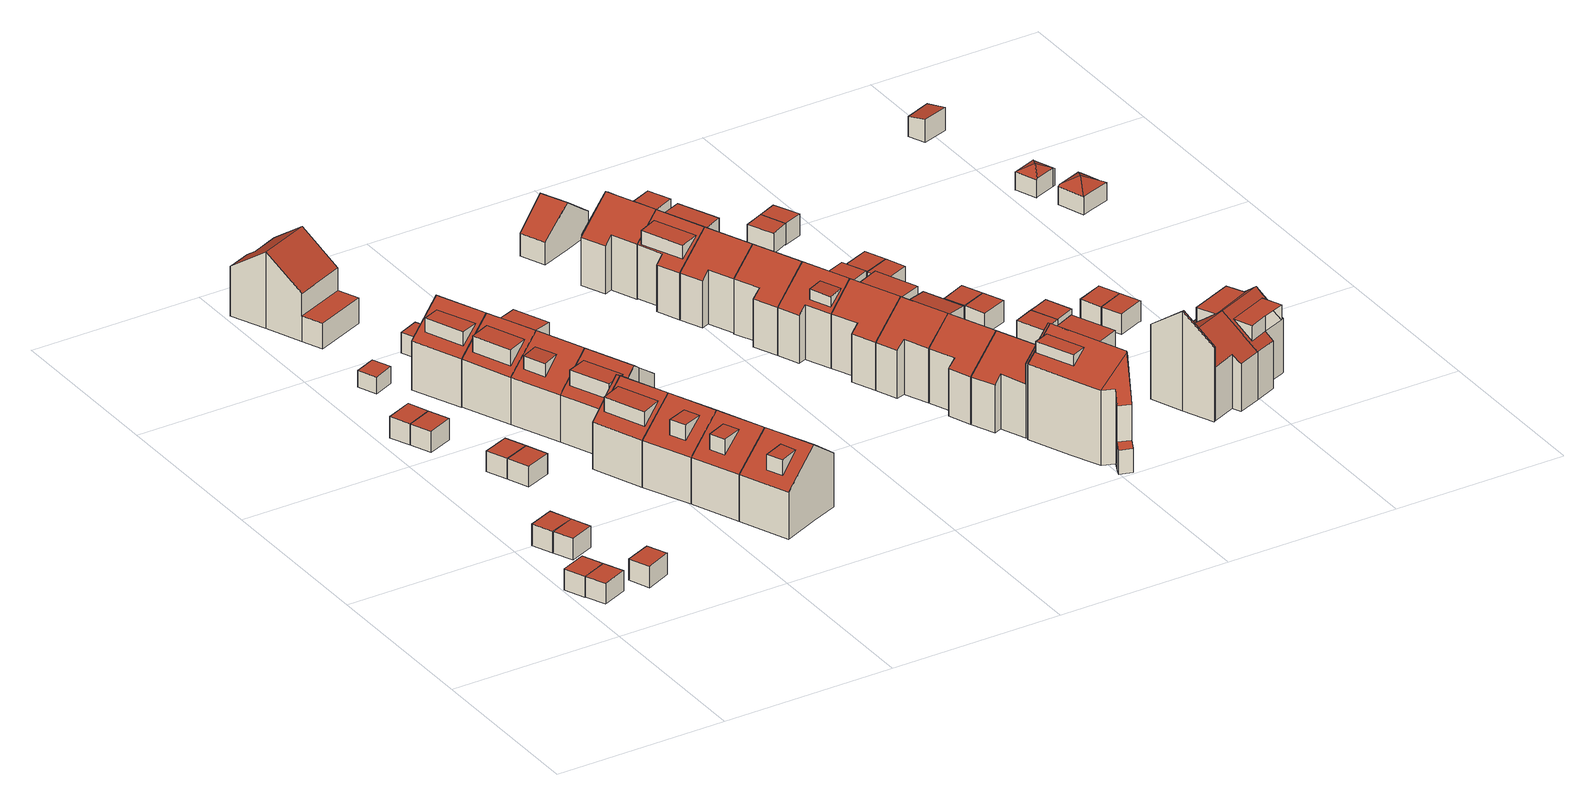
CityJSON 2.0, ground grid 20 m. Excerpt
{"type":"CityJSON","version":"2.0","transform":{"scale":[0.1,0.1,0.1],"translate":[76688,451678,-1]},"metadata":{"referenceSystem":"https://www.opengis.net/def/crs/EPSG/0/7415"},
"CityObjects":{
"building1":{"type":"Building","attributes":{"Volume":19.95,"Dakoppervlakte":8.03,"Muuroppervlakte":28.3,"Vloeroppervlakte":8.03,"hoogte_Z_max_in_m_NAP":2.09,"GEB_DOEL":"onbekend","dateOfConstruction":"1980-01-01","measuredHeight":2.48},"geometry":[{"type":"Solid","lod":"2","boundaries":[[[[0,1,2,3]],[[4,5,6,7]],[[3,6,5,0]],[[2,7,6,3]],[[1,4,7,2]],[[1,0,5,4]]]],"semantics":{"surfaces":[{"type":"GroundSurface"},{"type":"RoofSurface"},{"type":"WallSurface"}],"values":[[0,1,2,2,2,2]]}}]},
"building2":{"type":"Building","attributes":{"Volume":19.51,"Dakoppervlakte":8.03,"Muuroppervlakte":27.67,"Vloeroppervlakte":8.03,"hoogte_Z_max_in_m_NAP":2.09,"GEB_DOEL":"onbekend","dateOfConstruction":"1980-01-01","measuredHeight":2.43},"geometry":[{"type":"Solid","lod":"2","boundaries":[[[[8,9,10,11]],[[5,12,13,6]],[[8,11,12,5]],[[11,10,13,12]],[[13,10,9,6]],[[8,5,6,9]]]],"semantics":{"surfaces":[{"type":"GroundSurface"},{"type":"RoofSurface"},{"type":"WallSurface"}],"values":[[0,1,2,2,2,2]]}}]},
"building3":{"type":"Building","attributes":{"Volume":19.6,"Dakoppervlakte":7.94,"Muuroppervlakte":27.97,"Vloeroppervlakte":7.94,"hoogte_Z_max_in_m_NAP":2.09,"GEB_DOEL":"onbekend","dateOfConstruction":"1980-01-01","measuredHeight":2.47},"geometry":[{"type":"Solid","lod":"2","boundaries":[[[[14,15,16,17]],[[18,19,20,21]],[[17,16,18,21]],[[15,19,18,16]],[[19,15,14,20]],[[14,17,21,20]]]],"semantics":{"surfaces":[{"type":"GroundSurface"},{"type":"RoofSurface"},{"type":"WallSurface"}],"values":[[0,1,2,2,2,2]]}}]},
"building4":{"type":"Building","attributes":{"Volume":19.61,"Dakoppervlakte":7.94,"Muuroppervlakte":27.98,"Vloeroppervlakte":7.94,"hoogte_Z_max_in_m_NAP":2.09,"GEB_DOEL":"onbekend","dateOfConstruction":"1980-01-01","measuredHeight":2.47},"geometry":[{"type":"Solid","lod":"2","boundaries":[[[[22,23,17,16]],[[24,18,21,25]],[[17,23,25,21]],[[23,22,24,25]],[[16,18,24,22]],[[16,17,21,18]]]],"semantics":{"surfaces":[{"type":"GroundSurface"},{"type":"RoofSurface"},{"type":"WallSurface"}],"values":[[0,1,2,2,2,2]]}}]},
"building5":{"type":"Building","attributes":{"Volume":19.9,"Dakoppervlakte":8.16,"Muuroppervlakte":28.03,"Vloeroppervlakte":8.16,"hoogte_Z_max_in_m_NAP":2.09,"GEB_DOEL":"onbekend","dateOfConstruction":"1980-01-01","measuredHeight":2.44},"geometry":[{"type":"Solid","lod":"2","boundaries":[[[[26,27,28,29,30]],[[31,32,33,34,35]],[[26,30,31,35]],[[33,32,31,30,29,28]],[[27,34,33,28]],[[27,26,35,34]]]],"semantics":{"surfaces":[{"type":"GroundSurface"},{"type":"RoofSurface"},{"type":"WallSurface"}],"values":[[0,1,2,2,2,2]]}}]},
"building6":{"type":"Building","attributes":{"Volume":20.04,"Dakoppervlakte":8.25,"Muuroppervlakte":28.07,"Vloeroppervlakte":8.25,"hoogte_Z_max_in_m_NAP":2.06,"GEB_DOEL":"onbekend","dateOfConstruction":"1980-01-01","measuredHeight":2.43},"geometry":[{"type":"Solid","lod":"2","boundaries":[[[[36,37,38,39]],[[40,41,42,43]],[[36,39,41,40]],[[38,42,41,39]],[[37,43,42,38]],[[37,36,40,43]]]],"semantics":{"surfaces":[{"type":"GroundSurface"},{"type":"RoofSurface"},{"type":"WallSurface"}],"values":[[0,1,2,2,2,2]]}}]},
"building7":{"type":"Building","attributes":{"Volume":20.04,"Dakoppervlakte":8.25,"Muuroppervlakte":28.07,"Vloeroppervlakte":8.25,"hoogte_Z_max_in_m_NAP":2.06,"GEB_DOEL":"onbekend","dateOfConstruction":"1980-01-01","measuredHeight":2.43},"geometry":[{"type":"Solid","lod":"2","boundaries":[[[[39,44,45,36]],[[41,40,46,47]],[[39,36,40,41]],[[36,45,46,40]],[[44,47,46,45]],[[44,39,41,47]]]],"semantics":{"surfaces":[{"type":"GroundSurface"},{"type":"RoofSurface"},{"type":"WallSurface"}],"values":[[0,1,2,2,2,2]]}}]},
"building8":{"type":"Building","attributes":{"Volume":20.48,"Dakoppervlakte":8.53,"Muuroppervlakte":28.19,"Vloeroppervlakte":8.53,"hoogte_Z_max_in_m_NAP":2.06,"GEB_DOEL":"onbekend","dateOfConstruction":"1980-01-01","measuredHeight":2.4},"geometry":[{"type":"Solid","lod":"2","boundaries":[[[[48,49,50,51]],[[52,53,54,55]],[[48,51,54,53]],[[51,50,55,54]],[[49,52,55,50]],[[48,53,52,49]]]],"semantics":{"surfaces":[{"type":"GroundSurface"},{"type":"RoofSurface"},{"type":"WallSurface"}],"values":[[0,1,2,2,2,2]]}}]},
"building9":{"type":"Building","attributes":{"Volume":20.14,"Dakoppervlakte":8.53,"Muuroppervlakte":27.73,"Vloeroppervlakte":8.53,"hoogte_Z_max_in_m_NAP":2.06,"GEB_DOEL":"onbekend","dateOfConstruction":"1980-01-01","measuredHeight":2.36},"geometry":[{"type":"Solid","lod":"2","boundaries":[[[[56,57,50,49]],[[58,52,55,59]],[[49,52,58,56]],[[50,55,52,49]],[[57,59,55,50]],[[57,56,58,59]]]],"semantics":{"surfaces":[{"type":"GroundSurface"},{"type":"RoofSurface"},{"type":"WallSurface"}],"values":[[0,1,2,2,2,2]]}}]},
"building10":{"type":"Building","attributes":{"Volume":11.15,"Dakoppervlakte":5.78,"Muuroppervlakte":18.57,"Vloeroppervlakte":5.77,"hoogte_Z_max_in_m_NAP":1.61,"GEB_DOEL":"onbekend","dateOfConstruction":"1980-01-01","measuredHeight":2},"geometry":[{"type":"Solid","lod":"2","boundaries":[[[[60,61,62,63]],[[64,65,66,67]],[[63,64,67,60]],[[64,63,62,65]],[[62,61,66,65]],[[61,60,67,66]]]],"semantics":{"surfaces":[{"type":"GroundSurface"},{"type":"RoofSurface"},{"type":"WallSurface"}],"values":[[0,1,2,2,2,2]]}}]},
"building11":{"type":"Building","attributes":{"Volume":437.12,"Dakoppervlakte":81.3,"Muuroppervlakte":219.76,"Vloeroppervlakte":68.42,"hoogte_Z_max_in_m_NAP":8.52,"GEB_DOEL":"woonfunctie","dateOfConstruction":"1980-01-01","measuredHeight":9},"geometry":[{"type":"Solid","lod":"2","boundaries":[[[[68,69,70,71,72,73,74,75,76,77]],[[78,79,80,81,82]],[[79,78,83,84,85,86]],[[87,88,89,90]],[[70,69,90,81,80,79]],[[84,83,74,73]],[[73,72,85,84]],[[85,72,71,86]],[[79,86,71,70]],[[69,68,87,90]],[[68,77,88,87]],[[88,77,76,89]],[[90,89,82,81]],[[78,82,89,76,75,74,83]]]],"semantics":{"surfaces":[{"type":"GroundSurface"},{"type":"RoofSurface"},{"type":"WallSurface"}],"values":[[0,1,1,1,2,2,2,2,2,2,2,2,2,2]]}}]},
"building12":{"type":"Building","attributes":{"Volume":375.97,"Dakoppervlakte":47.86,"Muuroppervlakte":200.96,"Vloeroppervlakte":50.17,"hoogte_Z_max_in_m_NAP":8.62,"GEB_DOEL":"woonfunctie","dateOfConstruction":"1980-01-01","measuredHeight":8.9},"children":["building12-1"],"geometry":[{"type":"Solid","lod":"2","boundaries":[[[[91,92,93,94,95,96,97,98,99,100,101]],[[102,103,104,105,106,107,108],[109,110,111,112]],[[113,114,115,116,104,103]],[[105,91,101,106]],[[100,107,106,101]],[[98,102,108,107,100,99]],[[102,98,97,96,113,103]],[[114,113,96,95]],[[115,114,95,94]],[[94,93,116,115]],[[104,116,93,92]],[[91,105,104,92]],[[111,117,118,112]],[[111,110,117]],[[117,110,109,118]],[[109,112,118]]]],"semantics":{"surfaces":[{"type":"GroundSurface"},{"type":"RoofSurface"},{"type":"WallSurface"}],"values":[[0,1,1,2,2,2,2,2,2,2,2,2,1,2,2,2]]}}]},
"building12-1":{"type":"BuildingInstallation","attributes":{"relationToConstruction":"outside"},"parents":["building12"],"geometry":[{"type":"MultiSurface","lod":"2","boundaries":[[[111,117,118,112]],[[111,110,117]],[[117,110,109,118]],[[109,112,118]]],"semantics":{"surfaces":[{"type":"RoofSurface"},{"type":"WallSurface"}],"values":[0,1,1,1]}}]},
"building13":{"type":"Building","attributes":{"Volume":383.77,"Dakoppervlakte":51.11,"Muuroppervlakte":200.09,"Vloeroppervlakte":50.82,"hoogte_Z_max_in_m_NAP":8.6,"GEB_DOEL":"woonfunctie","dateOfConstruction":"1980-01-01","measuredHeight":8.97},"children":["building13-1"],"geometry":[{"type":"Solid","lod":"2","boundaries":[[[[119,120,121,122,123,124,125,126]],[[127,128,129,130],[131,132,133,134]],[[129,135,136,137,138,130]],[[120,119,136,135]],[[137,136,119,126]],[[138,137,126,125]],[[127,130,138,125,124,123]],[[123,122,128,127]],[[121,129,128,122]],[[121,120,135,129]],[[134,139,140,131]],[[132,140,139,133]],[[132,131,140]],[[139,134,133]]]],"semantics":{"surfaces":[{"type":"GroundSurface"},{"type":"RoofSurface"},{"type":"WallSurface"}],"values":[[0,1,1,2,2,2,2,2,2,2,1,2,2,2]]}}]},
"building13-1":{"type":"BuildingInstallation","attributes":{"relationToConstruction":"outside"},"parents":["building13"],"geometry":[{"type":"MultiSurface","lod":"2","boundaries":[[[134,139,140,131]],[[132,140,139,133]],[[132,131,140]],[[139,134,133]]],"semantics":{"surfaces":[{"type":"RoofSurface"},{"type":"WallSurface"}],"values":[0,1,1,1]}}]},
"building14":{"type":"Building","attributes":{"Volume":384.93,"Dakoppervlakte":34.92,"Muuroppervlakte":197.45,"Vloeroppervlakte":49.85,"hoogte_Z_max_in_m_NAP":8.6,"GEB_DOEL":"woonfunctie","dateOfConstruction":"1980-01-01","measuredHeight":8.91},"children":["building14-1","building14-2"],"geometry":[{"type":"Solid","lod":"2","boundaries":[[[[141,142,143,144,145,146,147,148,149]],[[150,135,129,151,152,153,154],[155,156,157,158]],[[128,159,151,129],[160,161,162,163]],[[159,128,147,146]],[[143,153,152,144]],[[150,154,142,141,149,135]],[[128,129,135,149,148,147]],[[151,159,146,145,144,152]],[[142,154,153,143]],[[164,165,158,157]],[[164,157,156]],[[156,155,165,164]],[[165,155,158]],[[166,167,161,160]],[[166,163,162,167]],[[162,161,167]],[[166,160,163]]]],"semantics":{"surfaces":[{"type":"GroundSurface"},{"type":"RoofSurface"},{"type":"WallSurface"}],"values":[[0,1,1,2,2,2,2,2,2,1,2,2,2,1,2,2,2]]}}]},
"building14-1":{"type":"BuildingInstallation","attributes":{"relationToConstruction":"outside"},"parents":["building14"],"geometry":[{"type":"MultiSurface","lod":"2","boundaries":[[[164,165,158,157]],[[164,157,156]],[[156,155,165,164]],[[165,155,158]]],"semantics":{"surfaces":[{"type":"RoofSurface"},{"type":"WallSurface"}],"values":[0,1,1,1]}}]},
"building14-2":{"type":"BuildingInstallation","attributes":{"relationToConstruction":"outside"},"parents":["building14"],"geometry":[{"type":"MultiSurface","lod":"2","boundaries":[[[166,167,161,160]],[[166,163,162,167]],[[162,161,167]],[[166,160,163]]],"semantics":{"surfaces":[{"type":"RoofSurface"},{"type":"WallSurface"}],"values":[0,1,1,1]}}]},
"building15":{"type":"Building","attributes":{"Volume":370.94,"Dakoppervlakte":56.95,"Muuroppervlakte":197.67,"Vloeroppervlakte":50.08,"hoogte_Z_max_in_m_NAP":8.62,"GEB_DOEL":"woonfunctie","dateOfConstruction":"1980-01-01","measuredHeight":8.93},"children":["building15-1"],"geometry":[{"type":"Solid","lod":"2","boundaries":[[[[97,96,168,169,170,171,172,98]],[[103,173,174,175,176,113]],[[103,102,177,173],[178,179,180,181]],[[98,172,177,102]],[[174,173,177,172,171,170]],[[170,169,175,174]],[[169,168,176,175]],[[113,176,168,96]],[[103,113,96,97]],[[97,98,102,103]],[[178,181,182,183]],[[182,181,180]],[[180,179,183,182]],[[179,178,183]]]],"semantics":{"surfaces":[{"type":"GroundSurface"},{"type":"RoofSurface"},{"type":"WallSurface"}],"values":[[0,1,1,2,2,2,2,2,2,2,1,2,2,2]]}}]},
"building15-1":{"type":"BuildingInstallation","attributes":{"relationToConstruction":"outside"},"parents":["building15"],"geometry":[{"type":"MultiSurface","lod":"2","boundaries":[[[178,181,182,183]],[[182,181,180]],[[180,179,183,182]],[[179,178,183]]],"semantics":{"surfaces":[{"type":"RoofSurface"},{"type":"WallSurface"}],"values":[0,1,1,1]}}]},
"building16":{"type":"Building","attributes":{"Volume":373.21,"Dakoppervlakte":56.4,"Muuroppervlakte":197.05,"Vloeroppervlakte":50.57,"hoogte_Z_max_in_m_NAP":8.6,"GEB_DOEL":"woonfunctie","dateOfConstruction":"1980-01-01","measuredHeight":8.89},"children":["building16-1"],"geometry":[{"type":"Solid","lod":"2","boundaries":[[[[184,185,146,145,144,186,187,188,189]],[[151,159,190,191],[192,193,194,195]],[[191,196,197,198,199,152,151]],[[197,196,189,188,187,198]],[[199,198,187,186]],[[199,186,144,152]],[[159,151,152,144,145,146]],[[146,185,190,159]],[[184,191,190,185]],[[184,189,196,191]],[[195,200,201,192]],[[200,195,194]],[[194,193,201,200]],[[193,192,201]]]],"semantics":{"surfaces":[{"type":"GroundSurface"},{"type":"RoofSurface"},{"type":"WallSurface"}],"values":[[0,1,1,2,2,2,2,2,2,2,1,2,2,2]]}}]},
"building16-1":{"type":"BuildingInstallation","attributes":{"relationToConstruction":"outside"},"parents":["building16"],"geometry":[{"type":"MultiSurface","lod":"2","boundaries":[[[195,200,201,192]],[[200,195,194]],[[194,193,201,200]],[[193,192,201]]],"semantics":{"surfaces":[{"type":"RoofSurface"},{"type":"WallSurface"}],"values":[0,1,1,1]}}]},
"building17":{"type":"Building","attributes":{"Volume":371.09,"Dakoppervlakte":57.27,"Muuroppervlakte":197.57,"Vloeroppervlakte":50.19,"hoogte_Z_max_in_m_NAP":8.62,"GEB_DOEL":"woonfunctie","dateOfConstruction":"1980-01-01","measuredHeight":8.91},"children":["building17-1"],"geometry":[{"type":"Solid","lod":"2","boundaries":[[[[202,203,204,205,172,171,170,206]],[[173,177,207,208],[209,210,211,212]],[[208,213,214,215,174,173]],[[213,203,202,214]],[[215,214,202,206]],[[206,170,174,215]],[[177,173,174,170,171,172]],[[172,205,207,177]],[[208,207,205,204]],[[204,203,213,208]],[[216,217,210,209]],[[209,212,216]],[[212,211,217,216]],[[217,211,210]]]],"semantics":{"surfaces":[{"type":"GroundSurface"},{"type":"RoofSurface"},{"type":"WallSurface"}],"values":[[0,1,1,2,2,2,2,2,2,2,1,2,2,2]]}}]},
"building17-1":{"type":"BuildingInstallation","attributes":{"relationToConstruction":"outside"},"parents":["building17"],"geometry":[{"type":"MultiSurface","lod":"2","boundaries":[[[216,217,210,209]],[[209,212,216]],[[212,211,217,216]],[[217,211,210]]],"semantics":{"surfaces":[{"type":"RoofSurface"},{"type":"WallSurface"}],"values":[0,1,1,1]}}]},
"building18":{"type":"Building","attributes":{"Volume":379.08,"Dakoppervlakte":58.01,"Muuroppervlakte":199.96,"Vloeroppervlakte":50.92,"hoogte_Z_max_in_m_NAP":8.62,"GEB_DOEL":"woonfunctie","dateOfConstruction":"1980-01-01","measuredHeight":8.97},"children":["building18-1"],"geometry":[{"type":"Solid","lod":"2","boundaries":[[[[203,218,219,220,221,222,205,204]],[[208,207,223,224],[225,226,227,228]],[[208,224,229,230,231,213]],[[205,222,223,207]],[[229,224,223,222,221,220]],[[220,219,230,229]],[[218,231,230,219]],[[231,218,203,213]],[[208,213,203,204]],[[204,205,207,208]],[[232,233,225,228]],[[232,227,226,233]],[[226,225,233]],[[232,228,227]]]],"semantics":{"surfaces":[{"type":"GroundSurface"},{"type":"RoofSurface"},{"type":"WallSurface"}],"values":[[0,1,1,2,2,2,2,2,2,2,1,2,2,2]]}}]},
"building18-1":{"type":"BuildingInstallation","attributes":{"relationToConstruction":"outside"},"parents":["building18"],"geometry":[{"type":"MultiSurface","lod":"2","boundaries":[[[232,233,225,228]],[[232,227,226,233]],[[226,225,233]],[[232,228,227]]],"semantics":{"surfaces":[{"type":"RoofSurface"},{"type":"WallSurface"}],"values":[0,1,1,1]}}]},
"building19":{"type":"Building","attributes":{"Volume":385.84,"Dakoppervlakte":48.95,"Muuroppervlakte":208.37,"Vloeroppervlakte":51.03,"hoogte_Z_max_in_m_NAP":8.62,"GEB_DOEL":"woonfunctie","dateOfConstruction":"1980-01-01","measuredHeight":8.92},"children":["building19-1"],"geometry":[{"type":"Solid","lod":"2","boundaries":[[[[93,234,235,92,91,236,185,184,189,237,238,239]],[[240,241,242,191,190,243,244],[245,246,247,248]],[[249,250,196,191,242,241,251,252]],[[253,104,254,255]],[[253,256,105,104]],[[239,252,251,93]],[[239,238,249,252]],[[237,189,196,250]],[[196,189,184,185,190,191]],[[190,185,236,243]],[[254,104,92,235,240]],[[236,91,105,256,243]],[[104,105,91,92]],[[254,240,244,255]],[[243,256,253,255,244]],[[251,241,240,235,234,93]],[[238,237,250,249]],[[248,247,257,258]],[[257,247,246]],[[257,246,245,258]],[[258,245,248]]]],"semantics":{"surfaces":[{"type":"GroundSurface"},{"type":"RoofSurface"},{"type":"WallSurface"}],"values":[[0,1,1,1,1,2,2,2,2,2,2,2,2,2,2,2,2,1,2,2,2]]}}]},
"building19-1":{"type":"BuildingInstallation","attributes":{"relationToConstruction":"outside"},"parents":["building19"],"geometry":[{"type":"MultiSurface","lod":"2","boundaries":[[[248,247,257,258]],[[257,247,246]],[[257,246,245,258]],[[258,245,248]]],"semantics":{"surfaces":[{"type":"RoofSurface"},{"type":"WallSurface"}],"values":[0,1,1,1]}}]},
"building20":{"type":"Building","attributes":{"Volume":17.74,"Dakoppervlakte":7.57,"Muuroppervlakte":25.93,"Vloeroppervlakte":7.57,"hoogte_Z_max_in_m_NAP":1.96,"GEB_DOEL":"onbekend","dateOfConstruction":"1980-01-01","measuredHeight":2.34},"geometry":[{"type":"Solid","lod":"2","boundaries":[[[[259,260,261,262]],[[263,264,265,266]],[[259,262,265,264]],[[266,265,262,261]],[[260,263,266,261]],[[259,264,263,260]]]],"semantics":{"surfaces":[{"type":"GroundSurface"},{"type":"RoofSurface"},{"type":"WallSurface"}],"values":[[0,1,2,2,2,2]]}}]},
"building21":{"type":"Building","attributes":{"Volume":98.65,"Dakoppervlakte":30.39,"Muuroppervlakte":77.78,"Vloeroppervlakte":24.26,"hoogte_Z_max_in_m_NAP":5.07,"GEB_DOEL":"overige gebruiksfunctie","dateOfConstruction":"1980-01-01","measuredHeight":5.47},"geometry":[{"type":"Solid","lod":"2","boundaries":[[[[267,268,269,270,271,272,273]],[[274,275,276,277]],[[278,279,275,274,280]],[[268,267,276,275]],[[267,273,277,276]],[[280,271,270,278]],[[269,279,278,270]],[[268,275,279,269]],[[272,271,280,274,277,273]]]],"semantics":{"surfaces":[{"type":"GroundSurface"},{"type":"RoofSurface"},{"type":"WallSurface"}],"values":[[0,1,1,2,2,2,2,2,2]]}}]},
"building22":{"type":"Building","attributes":{"Volume":371.91,"Dakoppervlakte":31.98,"Muuroppervlakte":194.15,"Vloeroppervlakte":48.27,"hoogte_Z_max_in_m_NAP":8.64,"GEB_DOEL":"woonfunctie","dateOfConstruction":"1980-01-01","measuredHeight":8.87},"children":["building22-1","building22-2"],"geometry":[{"type":"Solid","lod":"2","boundaries":[[[[281,282,283,284,285,286,287,288]],[[289,290,291,292,293,294],[295,296,297,298]],[[290,289,299,300],[301,302,303,304]],[[285,284,292,291]],[[284,283,293,292]],[[299,288,287,300]],[[289,294,282,281]],[[283,282,294,293]],[[291,290,300,287,286,285]],[[281,288,299,289]],[[305,306,298,297]],[[305,296,295,306]],[[295,298,306]],[[305,297,296]],[[307,308,301,304]],[[307,303,302,308]],[[302,301,308]],[[307,304,303]]]],"semantics":{"surfaces":[{"type":"GroundSurface"},{"type":"RoofSurface"},{"type":"WallSurface"}],"values":[[0,1,1,2,2,2,2,2,2,2,1,2,2,2,1,2,2,2]]}}]},
"building22-1":{"type":"BuildingInstallation","attributes":{"relationToConstruction":"outside"},"parents":["building22"],"geometry":[{"type":"MultiSurface","lod":"2","boundaries":[[[305,306,298,297]],[[305,296,295,306]],[[295,298,306]],[[305,297,296]]],"semantics":{"surfaces":[{"type":"RoofSurface"},{"type":"WallSurface"}],"values":[0,1,1,1]}}]},
"building22-2":{"type":"BuildingInstallation","attributes":{"relationToConstruction":"outside"},"parents":["building22"],"geometry":[{"type":"MultiSurface","lod":"2","boundaries":[[[307,308,301,304]],[[307,303,302,308]],[[302,301,308]],[[307,304,303]]],"semantics":{"surfaces":[{"type":"RoofSurface"},{"type":"WallSurface"}],"values":[0,1,1,1]}}]},
"building23":{"type":"Building","attributes":{"Volume":352.36,"Dakoppervlakte":60.28,"Muuroppervlakte":193.85,"Vloeroppervlakte":48.13,"hoogte_Z_max_in_m_NAP":8.64,"GEB_DOEL":"woonfunctie","dateOfConstruction":"1980-01-01","measuredHeight":8.86},"geometry":[{"type":"Solid","lod":"2","boundaries":[[[[309,310,282,281,288,311,312,313]],[[314,315,316,317,289,294]],[[299,289,317,318]],[[281,282,294,289]],[[282,310,314,294]],[[315,314,310,309]],[[309,313,316,315]],[[312,311,318,317,316,313]],[[318,311,288,299]],[[281,289,299,288]]]],"semantics":{"surfaces":[{"type":"GroundSurface"},{"type":"RoofSurface"},{"type":"WallSurface"}],"values":[[0,1,1,2,2,2,2,2,2,2]]}}]},
"building24":{"type":"Building","attributes":{"Volume":446.63,"Dakoppervlakte":74.83,"Muuroppervlakte":219.7,"Vloeroppervlakte":70.39,"hoogte_Z_max_in_m_NAP":8.64,"GEB_DOEL":"woonfunctie","dateOfConstruction":"1980-01-01","measuredHeight":8.98},"children":["building24-1"],"geometry":[{"type":"Solid","lod":"2","boundaries":[[[[319,320,321,322,323,324,325,326,327,328,329,330]],[[331,332,333,334,291,290]],[[331,290,300,335,336,337],[338,339,340,341]],[[342,343,344,345]],[[332,323,322,333]],[[334,321,320,291]],[[300,290,291,320,319,330]],[[335,300,330,329,344]],[[336,343,326,325,324,331,337]],[[345,328,327,342]],[[326,343,342,327]],[[329,328,345,344]],[[335,344,343,336]],[[324,323,332,331]],[[322,321,334,333]],[[346,347,338,341]],[[346,340,339,347]],[[339,338,347]],[[346,341,340]]]],"semantics":{"surfaces":[{"type":"GroundSurface"},{"type":"RoofSurface"},{"type":"WallSurface"}],"values":[[0,1,1,1,2,2,2,2,2,2,2,2,2,2,2,1,2,2,2]]}}]},
"building24-1":{"type":"BuildingInstallation","attributes":{"relationToConstruction":"outside"},"parents":["building24"],"geometry":[{"type":"MultiSurface","lod":"2","boundaries":[[[346,347,338,341]],[[346,340,339,347]],[[339,338,347]],[[346,341,340]]],"semantics":{"surfaces":[{"type":"RoofSurface"},{"type":"WallSurface"}],"values":[0,1,1,1]}}]},
"building25":{"type":"Building","attributes":{"Volume":366.15,"Dakoppervlakte":61.81,"Muuroppervlakte":198.61,"Vloeroppervlakte":49.35,"hoogte_Z_max_in_m_NAP":8.64,"GEB_DOEL":"woonfunctie","dateOfConstruction":"1980-01-01","measuredHeight":8.96},"geometry":[{"type":"Solid","lod":"2","boundaries":[[[[348,349,350,351,352,353,354,355]],[[356,357,318,317]],[[358,359,360,356,317,316]],[[354,353,357,356]],[[357,353,352,318]],[[318,352,351,350,316,317]],[[350,349,358,316]],[[349,348,359,358]],[[348,355,360,359]],[[354,356,360,355]]]],"semantics":{"surfaces":[{"type":"GroundSurface"},{"type":"RoofSurface"},{"type":"WallSurface"}],"values":[[0,1,1,2,2,2,2,2,2,2]]}}]},
"building26":{"type":"Building","attributes":{"Volume":365.03,"Dakoppervlakte":46.16,"Muuroppervlakte":195.86,"Vloeroppervlakte":48.33,"hoogte_Z_max_in_m_NAP":8.64,"GEB_DOEL":"woonfunctie","dateOfConstruction":"1980-01-01","measuredHeight":8.92},"children":["building26-1","building26-2"],"geometry":[{"type":"Solid","lod":"2","boundaries":[[[[361,362,363,364,355,354,353,365]],[[366,367,357,356],[368,369,370,371]],[[360,372,373,374,366,356],[375,376,377,378]],[[355,364,372,360]],[[373,372,364,363]],[[367,365,353,357]],[[361,366,374,362]],[[373,363,362,374]],[[357,353,354,355,360,356]],[[361,365,367,366]],[[368,371,379,380]],[[379,370,369,380]],[[369,368,380]],[[379,371,370]],[[381,382,375,378]],[[381,378,377]],[[382,381,377,376]],[[382,376,375]]]],"semantics":{"surfaces":[{"type":"GroundSurface"},{"type":"RoofSurface"},{"type":"WallSurface"}],"values":[[0,1,1,2,2,2,2,2,2,2,1,2,2,2,1,2,2,2]]}}]},
"building26-1":{"type":"BuildingInstallation","attributes":{"relationToConstruction":"outside"},"parents":["building26"],"geometry":[{"type":"MultiSurface","lod":"2","boundaries":[[[368,371,379,380]],[[379,370,369,380]],[[369,368,380]],[[379,371,370]]],"semantics":{"surfaces":[{"type":"RoofSurface"},{"type":"WallSurface"}],"values":[0,1,1,1]}}]},
"building26-2":{"type":"BuildingInstallation","attributes":{"relationToConstruction":"outside"},"parents":["building26"],"geometry":[{"type":"MultiSurface","lod":"2","boundaries":[[[381,382,375,378]],[[381,378,377]],[[382,381,377,376]],[[382,376,375]]],"semantics":{"surfaces":[{"type":"RoofSurface"},{"type":"WallSurface"}],"values":[0,1,1,1]}}]},
"building27":{"type":"Building","attributes":{"Volume":387.57,"Dakoppervlakte":46.18,"Muuroppervlakte":198.82,"Vloeroppervlakte":50.82,"hoogte_Z_max_in_m_NAP":8.64,"GEB_DOEL":"woonfunctie","dateOfConstruction":"1980-01-01","measuredHeight":8.9},"children":["building27-1"],"geometry":[{"type":"Solid","lod":"2","boundaries":[[[[383,384,385,386,362,361,365,387]],[[374,388,389,390,391,366]],[[391,392,367,366],[393,394,395,396]],[[367,392,387,365]],[[374,366,367,365,361,362]],[[374,362,386,388]],[[386,385,389,388]],[[385,384,390,389]],[[391,390,384,383]],[[383,387,392,391]],[[397,393,396,398]],[[398,395,394,397]],[[394,393,397]],[[398,396,395]]]],"semantics":{"surfaces":[{"type":"GroundSurface"},{"type":"RoofSurface"},{"type":"WallSurface"}],"values":[[0,1,1,2,2,2,2,2,2,2,1,2,2,2]]}}]},
"building27-1":{"type":"BuildingInstallation","attributes":{"relationToConstruction":"outside"},"parents":["building27"],"geometry":[{"type":"MultiSurface","lod":"2","boundaries":[[[397,393,396,398]],[[398,395,394,397]],[[394,393,397]],[[398,396,395]]],"semantics":{"surfaces":[{"type":"RoofSurface"},{"type":"WallSurface"}],"values":[0,1,1,1]}}]},
"building28":{"type":"Building","attributes":{"Volume":101.24,"Dakoppervlakte":30.32,"Muuroppervlakte":80.49,"Vloeroppervlakte":24.25,"hoogte_Z_max_in_m_NAP":5.18,"GEB_DOEL":"overige gebruiksfunctie","dateOfConstruction":"1980-01-01","measuredHeight":5.58},"geometry":[{"type":"Solid","lod":"2","boundaries":[[[[399,400,401,402,403,404,405]],[[406,407,408,409]],[[407,406,410,411,412]],[[402,401,408,407]],[[401,400,409,408]],[[405,404,411,410]],[[404,403,412,411]],[[402,407,412,403]],[[409,400,399,405,410,406]]]],"semantics":{"surfaces":[{"type":"GroundSurface"},{"type":"RoofSurface"},{"type":"WallSurface"}],"values":[[0,1,1,2,2,2,2,2,2]]}}]},
"building29":{"type":"Building","attributes":{"Volume":359.21,"Dakoppervlakte":60.55,"Muuroppervlakte":197.68,"Vloeroppervlakte":48.35,"hoogte_Z_max_in_m_NAP":8.64,"GEB_DOEL":"woonfunctie","dateOfConstruction":"1980-01-01","measuredHeight":8.98},"geometry":[{"type":"Solid","lod":"2","boundaries":[[[[413,414,415,416,417,418,419,420]],[[421,422,423,424,425,426]],[[427,425,424,428]],[[419,418,428,424]],[[428,418,417,427]],[[427,417,416,415,426,425]],[[415,414,421,426]],[[414,413,422,421]],[[413,420,423,422]],[[419,424,423,420]]]],"semantics":{"surfaces":[{"type":"GroundSurface"},{"type":"RoofSurface"},{"type":"WallSurface"}],"values":[[0,1,1,2,2,2,2,2,2,2]]}}]},
"building30":{"type":"Building","attributes":{"Volume":397.76,"Dakoppervlakte":58.32,"Muuroppervlakte":207.48,"Vloeroppervlakte":60.97,"hoogte_Z_max_in_m_NAP":8.64,"GEB_DOEL":"woonfunctie","dateOfConstruction":"1980-01-01","measuredHeight":8.95},"children":["building30-1"],"geometry":[{"type":"Solid","lod":"2","boundaries":[[[[383,387,429,430,431,432,433,434,435,436,417,416,415,437,438,384]],[[391,390,439,440,426,425]],[[392,391,425,427,441,442,443,444],[445,446,447,448]],[[449,450,451,452,453,454]],[[384,438,439,390]],[[440,439,438,437]],[[437,415,426,440]],[[417,436,441,427]],[[442,441,436,435,450]],[[430,429,444,443,449]],[[444,429,387,392]],[[391,392,387,383]],[[450,435,434,451]],[[433,452,451,434]],[[433,432,453,452]],[[432,431,454,453]],[[430,449,454,431]],[[442,450,449,443]],[[383,384,390,391]],[[417,427,425,426,415,416]],[[448,455,456,445]],[[455,448,447]],[[447,446,456,455]],[[456,446,445]]]],"semantics":{"surfaces":[{"type":"GroundSurface"},{"type":"RoofSurface"},{"type":"WallSurface"}],"values":[[0,1,1,1,2,2,2,2,2,2,2,2,2,2,2,2,2,2,2,2,1,2,2,2]]}}]},
"building30-1":{"type":"BuildingInstallation","attributes":{"relationToConstruction":"outside"},"parents":["building30"],"geometry":[{"type":"MultiSurface","lod":"2","boundaries":[[[448,455,456,445]],[[455,448,447]],[[447,446,456,455]],[[456,446,445]]],"semantics":{"surfaces":[{"type":"RoofSurface"},{"type":"WallSurface"}],"values":[0,1,1,1]}}]},
"building31":{"type":"Building","attributes":{"Volume":386.74,"Dakoppervlakte":64.48,"Muuroppervlakte":245.19,"Vloeroppervlakte":51.51,"hoogte_Z_max_in_m_NAP":11.29,"GEB_DOEL":"woonfunctie","dateOfConstruction":"1980-01-01","measuredHeight":11.62},"geometry":[{"type":"Solid","lod":"2","boundaries":[[[[420,419,418,457,458,459,460,461,462,463,464,465]],[[424,423,466,467,468,469]],[[470,471,472,428,424,469]],[[473,474,475,476,477,478]],[[479,480,475,474]],[[472,471,458,457]],[[472,457,418,428]],[[420,465,466,423]],[[465,464,467,466]],[[467,464,463,468]],[[463,462,480,479,468]],[[480,462,461,460,476,475]],[[460,459,477,476]],[[478,477,459,458,471]],[[471,470,473,478]],[[470,469,468,479,474,473]],[[428,418,419,420,423,424]]]],"semantics":{"surfaces":[{"type":"GroundSurface"},{"type":"RoofSurface"},{"type":"WallSurface"}],"values":[[0,1,1,1,1,2,2,2,2,2,2,2,2,2,2,2,2]]}}]},
"building32":{"type":"Building","attributes":{"Volume":753.36,"Dakoppervlakte":63.11,"Muuroppervlakte":339.3,"Vloeroppervlakte":72.84,"hoogte_Z_max_in_m_NAP":11.29,"GEB_DOEL":"woonfunctie","dateOfConstruction":"1980-01-01","measuredHeight":11.66},"children":["building32-1","building32-2"],"geometry":[{"type":"MultiSurface","lod":"2","boundaries":[[[481,482,483,484,485,486,487,488,489,490,491,492,493,494,495]],[[496,497,498,499,500]],[[497,501,475,480,502,503,498],[504,505,506,507]],[[508,509,510,511]],[[477,476,475,512,513],[514,515,516,517,518,519,520,521]],[[492,491,511,510]],[[475,476,484,483]],[[477,513,486,485]],[[484,476,477,485]],[[512,475,501]],[[496,500,510,509]],[[508,490,489,509]],[[482,480,475,483]],[[497,496,509,489,488,487,512,501]],[[492,500,499,493]],[[494,493,499,498]],[[481,495,494,498,503,502,480,482]],[[508,511,491,490]],[[512,487,486,513]],[[522,523,504,507]],[[522,506,505,523]],[[505,504,523]],[[522,507,506]],[[519,518,524,525,520]],[[524,518,517]],[[517,516,515,514,525,524]],[[514,521,520,525]]],"semantics":{"surfaces":[{"type":"GroundSurface"},{"type":"RoofSurface"},{"type":"WallSurface"}],"values":[0,1,1,1,1,2,2,2,2,2,2,2,2,2,2,2,2,2,2,1,2,2,2,1,2,2,2]}}]},
"building32-1":{"type":"BuildingInstallation","attributes":{"relationToConstruction":"outside"},"parents":["building32"],"geometry":[{"type":"MultiSurface","lod":"2","boundaries":[[[522,523,504,507]],[[522,506,505,523]],[[505,504,523]],[[522,507,506]]],"semantics":{"surfaces":[{"type":"RoofSurface"},{"type":"WallSurface"}],"values":[0,1,1,1]}}]},
"building32-2":{"type":"BuildingInstallation","attributes":{"relationToConstruction":"outside"},"parents":["building32"],"geometry":[{"type":"MultiSurface","lod":"2","boundaries":[[[519,518,524,525,520]],[[524,518,517]],[[517,516,515,514,525,524]],[[514,521,520,525]]],"semantics":{"surfaces":[{"type":"RoofSurface"},{"type":"WallSurface"}],"values":[0,1,1,1]}}]},
"building33":{"type":"Building","attributes":{"Volume":17.74,"Dakoppervlakte":7.48,"Muuroppervlakte":26.22,"Vloeroppervlakte":7.48,"hoogte_Z_max_in_m_NAP":2.06,"GEB_DOEL":"onbekend","dateOfConstruction":"1980-01-01","measuredHeight":2.37},"geometry":[{"type":"Solid","lod":"2","boundaries":[[[[526,527,528,529]],[[530,531,532,533]],[[527,533,532,528]],[[527,526,530,533]],[[529,531,530,526]],[[528,532,531,529]]]],"semantics":{"surfaces":[{"type":"GroundSurface"},{"type":"RoofSurface"},{"type":"WallSurface"}],"values":[[0,1,2,2,2,2]]}}]},
"building34":{"type":"Building","attributes":{"Volume":19.46,"Dakoppervlakte":8.29,"Muuroppervlakte":27.2,"Vloeroppervlakte":8.29,"hoogte_Z_max_in_m_NAP":1.95,"GEB_DOEL":"onbekend","dateOfConstruction":"1980-01-01","measuredHeight":2.35},"geometry":[{"type":"Solid","lod":"2","boundaries":[[[[534,535,536,537]],[[538,539,540,541]],[[540,539,537,536]],[[535,541,540,536]],[[538,541,535,534]],[[534,537,539,538]]]],"semantics":{"surfaces":[{"type":"GroundSurface"},{"type":"RoofSurface"},{"type":"WallSurface"}],"values":[[0,1,2,2,2,2]]}}]},
"building35":{"type":"Building","attributes":{"Volume":19.15,"Dakoppervlakte":8.29,"Muuroppervlakte":26.78,"Vloeroppervlakte":8.29,"hoogte_Z_max_in_m_NAP":1.95,"GEB_DOEL":"onbekend","dateOfConstruction":"1980-01-01","measuredHeight":2.31},"geometry":[{"type":"Solid","lod":"2","boundaries":[[[[537,536,542,543]],[[539,544,545,540]],[[537,543,544,539]],[[542,545,544,543]],[[536,540,545,542]],[[537,539,540,536]]]],"semantics":{"surfaces":[{"type":"GroundSurface"},{"type":"RoofSurface"},{"type":"WallSurface"}],"values":[[0,1,2,2,2,2]]}}]},
"building36":{"type":"Building","attributes":{"Volume":20.95,"Dakoppervlakte":8.29,"Muuroppervlakte":29.29,"Vloeroppervlakte":8.29,"hoogte_Z_max_in_m_NAP":2.11,"GEB_DOEL":"onbekend","dateOfConstruction":"1980-01-01","measuredHeight":2.53},"geometry":[{"type":"Solid","lod":"2","boundaries":[[[[546,547,548,549]],[[550,551,552,553]],[[552,549,548,553]],[[547,550,553,548]],[[551,550,547,546]],[[546,549,552,551]]]],"semantics":{"surfaces":[{"type":"GroundSurface"},{"type":"RoofSurface"},{"type":"WallSurface"}],"values":[[0,1,2,2,2,2]]}}]},
"building37":{"type":"Building","attributes":{"Volume":18.68,"Dakoppervlakte":7.48,"Muuroppervlakte":27.6,"Vloeroppervlakte":7.48,"hoogte_Z_max_in_m_NAP":2.06,"GEB_DOEL":"onbekend","dateOfConstruction":"1980-01-01","measuredHeight":2.5},"geometry":[{"type":"Solid","lod":"2","boundaries":[[[[554,555,556,557,558]],[[531,559,560,561,532]],[[556,532,561,557]],[[532,556,555,531]],[[555,554,559,531]],[[561,560,559,554,558,557]]]],"semantics":{"surfaces":[{"type":"GroundSurface"},{"type":"RoofSurface"},{"type":"WallSurface"}],"values":[[0,1,2,2,2,2]]}}]},
"building38":{"type":"Building","attributes":{"Volume":20.65,"Dakoppervlakte":8.29,"Muuroppervlakte":28.88,"Vloeroppervlakte":8.29,"hoogte_Z_max_in_m_NAP":2.11,"GEB_DOEL":"onbekend","dateOfConstruction":"1980-01-01","measuredHeight":2.49},"geometry":[{"type":"Solid","lod":"2","boundaries":[[[[549,548,562,563]],[[552,564,565,553]],[[549,563,564,552]],[[563,562,565,564]],[[548,553,565,562]],[[549,552,553,548]]]],"semantics":{"surfaces":[{"type":"GroundSurface"},{"type":"RoofSurface"},{"type":"WallSurface"}],"values":[[0,1,2,2,2,2]]}}]},
"building39":{"type":"Building","attributes":{"Volume":20.2,"Dakoppervlakte":8.3,"Muuroppervlakte":28.26,"Vloeroppervlakte":8.3,"hoogte_Z_max_in_m_NAP":2.12,"GEB_DOEL":"onbekend","dateOfConstruction":"1980-01-01","measuredHeight":2.43},"geometry":[{"type":"Solid","lod":"2","boundaries":[[[[566,567,568,569]],[[570,571,572,573]],[[567,572,571,568]],[[567,566,573,572]],[[569,570,573,566]],[[570,569,568,571]]]],"semantics":{"surfaces":[{"type":"GroundSurface"},{"type":"RoofSurface"},{"type":"WallSurface"}],"values":[[0,1,2,2,2,2]]}}]},
"building40":{"type":"Building","attributes":{"Volume":379.12,"Dakoppervlakte":64.41,"Muuroppervlakte":243.41,"Vloeroppervlakte":51.38,"hoogte_Z_max_in_m_NAP":11.27,"GEB_DOEL":"woonfunctie","dateOfConstruction":"1980-01-01","measuredHeight":11.59},"geometry":[{"type":"Solid","lod":"2","boundaries":[[[[574,575,576,577,578,579,580,581,582,583]],[[584,585,586,587,588,589]],[[590,589,588,591,592]],[[593,594,595,596]],[[593,596,597,598]],[[576,575,591,588]],[[575,574,592,591]],[[579,578,586,585]],[[578,577,587,586]],[[587,577,576,588]],[[581,597,596,582]],[[584,598,597,581,580]],[[595,594,592,574,583]],[[596,595,583,582]],[[589,590,593,598,584]],[[592,594,593,590]],[[580,579,585,584]]]],"semantics":{"surfaces":[{"type":"GroundSurface"},{"type":"RoofSurface"},{"type":"WallSurface"}],"values":[[0,1,1,1,1,2,2,2,2,2,2,2,2,2,2,2,2]]}}]},
"building41":{"type":"Building","attributes":{"Volume":21.34,"Dakoppervlakte":8.3,"Muuroppervlakte":29.86,"Vloeroppervlakte":8.3,"hoogte_Z_max_in_m_NAP":2.12,"GEB_DOEL":"onbekend","dateOfConstruction":"1980-01-01","measuredHeight":2.57},"geometry":[{"type":"Solid","lod":"2","boundaries":[[[[599,600,601,602,603]],[[604,571,570,605,606]],[[600,599,605,570]],[[605,599,603,606]],[[606,603,602,601,571,604]],[[601,600,570,571]]]],"semantics":{"surfaces":[{"type":"GroundSurface"},{"type":"RoofSurface"},{"type":"WallSurface"}],"values":[[0,1,2,2,2,2]]}}]},
"building42":{"type":"Building","attributes":{"Volume":21.9,"Dakoppervlakte":8.3,"Muuroppervlakte":30.6,"Vloeroppervlakte":8.3,"hoogte_Z_max_in_m_NAP":2.12,"GEB_DOEL":"onbekend","dateOfConstruction":"1980-01-01","measuredHeight":2.64},"geometry":[{"type":"Solid","lod":"2","boundaries":[[[[607,608,609,610,611]],[[612,613,614,615,616]],[[607,612,616,608]],[[611,613,612,607]],[[615,614,613,611,610,609]],[[609,608,616,615]]]],"semantics":{"surfaces":[{"type":"GroundSurface"},{"type":"RoofSurface"},{"type":"WallSurface"}],"values":[[0,1,2,2,2,2]]}}]},
"building43":{"type":"Building","attributes":{"Volume":405.68,"Dakoppervlakte":55.35,"Muuroppervlakte":216.32,"Vloeroppervlakte":61.48,"hoogte_Z_max_in_m_NAP":8.58,"GEB_DOEL":"woonfunctie","dateOfConstruction":"1980-01-01","measuredHeight":8.88},"children":["building43-1"],"geometry":[{"type":"MultiSurface","lod":"2","boundaries":[[[617,618,619,620,621,622,623,624,625,577,576,575,626]],[[627,628,629,630,631,632,633,634,588,587]],[[635,636,591,588,634,637],[638,639,640,641]],[[642,643,644,645]],[[646,647,648,631,630]],[[626,575,591,636,644]],[[587,577,625,627]],[[627,625,624,628]],[[621,634,633,622]],[[619,618,642,645]],[[620,619,645,635,637]],[[644,643,617,626]],[[636,635,645,644]],[[633,632,628,624,623,622]],[[643,642,618,617]],[[620,637,634,621]],[[591,575,576,577,587,588]],[[648,632,631]],[[630,629,646]],[[647,646,629,628]],[[639,638,649,650]],[[638,641,649]],[[650,649,641,640]],[[650,640,639]]],"semantics":{"surfaces":[{"type":"GroundSurface"},{"type":"RoofSurface"},{"type":"WallSurface"}],"values":[0,1,1,1,1,2,2,2,2,2,2,2,2,2,2,2,2,2,2,2,1,2,2,2]}}]},
"building43-1":{"type":"BuildingInstallation","attributes":{"relationToConstruction":"outside"},"parents":["building43"],"geometry":[{"type":"MultiSurface","lod":"2","boundaries":[[[639,638,649,650]],[[638,641,649]],[[650,649,641,640]],[[650,640,639]]],"semantics":{"surfaces":[{"type":"RoofSurface"},{"type":"WallSurface"}],"values":[0,1,1,1]}}]},
"building44":{"type":"Building","attributes":{"Volume":20.42,"Dakoppervlakte":8.3,"Muuroppervlakte":28.53,"Vloeroppervlakte":8.3,"hoogte_Z_max_in_m_NAP":2.12,"GEB_DOEL":"onbekend","dateOfConstruction":"1980-01-01","measuredHeight":2.46},"geometry":[{"type":"Solid","lod":"2","boundaries":[[[[651,652,653,654,655]],[[612,616,656,657,658]],[[655,654,656,616]],[[658,657,656,654,653,652]],[[651,612,658,652]],[[655,616,612,651]]]],"semantics":{"surfaces":[{"type":"GroundSurface"},{"type":"RoofSurface"},{"type":"WallSurface"}],"values":[[0,1,2,2,2,2]]}}]},
"building45":{"type":"Building","attributes":{"Volume":19.58,"Dakoppervlakte":9.35,"Muuroppervlakte":24.37,"Vloeroppervlakte":8.3,"hoogte_Z_max_in_m_NAP":2.55,"GEB_DOEL":"onbekend","dateOfConstruction":"1982-01-01","measuredHeight":2.86},"geometry":[{"type":"Solid","lod":"2","boundaries":[[[[659,660,661,662,663,664,665,666]],[[667,668,669,670,671]],[[672,673,668,674,675]],[[668,673,669]],[[667,674,668]],[[662,661,675,674]],[[661,660,672,675]],[[659,666,669,673,672,660]],[[664,671,670,669,666,665]],[[664,663,662,674,667,671]]]],"semantics":{"surfaces":[{"type":"GroundSurface"},{"type":"RoofSurface"},{"type":"WallSurface"}],"values":[[0,1,1,1,1,2,2,2,2,2]]}}]},
"building46":{"type":"Building","attributes":{"Volume":29.71,"Dakoppervlakte":13.81,"Muuroppervlakte":29.82,"Vloeroppervlakte":12.14,"hoogte_Z_max_in_m_NAP":2.76,"GEB_DOEL":"onbekend","dateOfConstruction":"1982-01-01","measuredHeight":3.09},"geometry":[{"type":"Solid","lod":"2","boundaries":[[[[676,677,678,679,680,681,682,683]],[[684,685,686,687,688]],[[687,689,690,688]],[[691,692,687,686,693]],[[687,692,689]],[[678,693,686]],[[678,677,691,693]],[[692,691,677,676,683,682,690,689]],[[682,681,688,690]],[[681,680,679,678,686,685,684,688]]]],"semantics":{"surfaces":[{"type":"GroundSurface"},{"type":"RoofSurface"},{"type":"WallSurface"}],"values":[[0,1,1,1,1,2,2,2,2,2]]}}]},
"building47":{"type":"Building","attributes":{"Volume":18.68,"Dakoppervlakte":7.37,"Muuroppervlakte":28.15,"Vloeroppervlakte":7.28,"hoogte_Z_max_in_m_NAP":2.41,"GEB_DOEL":"onbekend","dateOfConstruction":"1982-01-01","measuredHeight":2.75},"geometry":[{"type":"Solid","lod":"2","boundaries":[[[[694,695,696,697]],[[698,699,700,701]],[[701,700,694,697]],[[698,701,697,696]],[[698,696,695,699]],[[694,700,699,695]]]],"semantics":{"surfaces":[{"type":"GroundSurface"},{"type":"RoofSurface"},{"type":"WallSurface"}],"values":[[0,1,2,2,2,2]]}}]}
},
"vertices":[
[11,83,6],[1,107,6],[30,119,6],[40,95,6],[1,107,31],[11,83,31],[40,95,31],[30,119,31],
[11,83,7],[40,95,7],[50,72,7],[21,60,7],[21,60,31],[50,72,31],
[21,200,6],[50,212,6],[60,188,6],[31,176,6],[60,188,31],[50,212,31],[21,200,31],[31,176,31],
[69,165,6],[41,153,6],[69,165,31],[41,153,31],
[77,65,6],[67,89,6],[96,101,6],[105,80,6],[106,78,6],[106,78,31],[105,80,31],[96,101,31],[67,89,31],[77,65,31],
[23,435,6],[13,458,6],[43,471,6],[52,447,6],[23,435,31],[52,447,31],[43,471,31],[13,458,31],
[62,423,6],[33,411,6],[33,411,31],[62,423,31],
[89,360,7],[99,336,7],[69,324,7],[59,348,7],[99,336,31],[89,360,31],[59,348,31],[69,324,31],
[109,311,7],[79,299,7],[109,311,31],[79,299,31],
[63,571,6],[72,550,6],[49,540,6],[40,562,6],[40,562,25],[49,540,25],[72,550,26],[63,571,26],
[51,646,5],[41,670,5],[24,711,5],[7,752,5],[34,763,5],[38,754,5],[69,767,5],[82,735,5],[99,694,5],[109,670,5],[82,735,95],[24,711,95],[41,670,62],[41,670,61],[99,694,61],[69,767,70],[38,754,70],[34,763,63],[7,752,63],[51,646,35],[109,670,35],[99,694,35],[41,670,35],
[177,302,7],[195,310,7],[226,323,7],[238,295,7],[247,299,7],[258,273,7],[218,255,7],[176,238,7],[154,292,7],[153,295,7],[176,306,7],[176,238,62],[218,255,96],[195,310,96],[177,302,81],[176,306,81],[153,295,62],[154,292,62],[185,247,71],[166,294,71],[188,303,89],[207,257,89],[258,273,63],[247,299,63],[238,295,70],[226,323,70],[166,294,88],[185,247,88],
[177,531,6],[188,505,6],[147,488,6],[107,471,6],[83,528,6],[123,545,6],[155,558,6],[168,527,6],[83,528,63],[107,471,63],[147,488,96],[123,545,96],[135,489,87],[115,481,71],[97,525,71],[116,533,87],[188,505,63],[177,531,63],[168,527,70],[155,558,70],[97,525,87],[115,481,87],
[193,493,7],[199,478,7],[190,474,7],[202,445,7],[171,432,7],[130,415,7],[107,471,7],[147,488,7],[188,505,7],[193,493,63],[171,432,96],[202,445,71],[190,474,71],[199,478,63],[181,491,72],[198,450,72],[177,442,89],[160,482,89],[130,415,62],[141,478,88],[159,434,88],[136,424,69],[118,468,69],[198,450,88],[181,491,88],[118,468,88],[136,424,88],
[269,246,7],[260,242,7],[272,214,7],[241,200,7],[200,183,7],[241,200,96],[272,214,70],[260,242,70],[269,246,63],[200,183,62],[227,210,89],[205,201,71],[197,219,71],[220,228,89],[197,219,89],[205,201,89],
[194,376,7],[154,359,7],[214,416,7],[224,420,7],[225,418,7],[235,393,7],[154,359,62],[194,376,96],[172,394,86],[153,386,70],[143,411,70],[162,419,86],[235,393,63],[225,418,63],[224,420,63],[214,416,70],[143,411,85],[153,386,85],
[294,188,7],[305,161,7],[264,145,7],[223,128,7],[284,184,7],[223,128,62],[264,145,96],[238,183,89],[246,165,89],[223,156,71],[216,173,71],[305,161,63],[294,188,63],[284,184,71],[216,173,89],[223,156,89],
[316,136,7],[307,132,7],[319,102,7],[288,89,7],[246,71,7],[246,71,62],[288,89,96],[273,100,89],[251,90,71],[243,108,71],[266,118,89],[319,102,70],[307,132,70],[316,136,63],[243,108,89],[251,90,89],
[218,320,7],[207,315,7],[175,306,7],[246,367,7],[238,363,7],[250,333,7],[207,315,86],[218,320,96],[216,323,96],[175,306,62],[205,319,86],[184,313,70],[165,358,70],[187,367,88],[206,322,88],[238,363,70],[246,367,63],[226,323,89],[250,333,70],[193,314,96],[207,315,87],[205,319,87],[175,306,81],[165,358,88],[184,313,88],
[136,606,6],[148,578,6],[125,568,6],[113,596,6],[148,578,30],[136,606,30],[113,596,30],[125,568,30],
[318,697,6],[352,713,6],[353,713,6],[386,727,6],[399,697,6],[365,682,6],[330,668,6],[365,682,61],[352,713,61],[318,697,32],[330,668,32],[386,727,33],[353,713,60],[399,697,33],
[425,517,8],[385,500,8],[374,526,8],[383,530,8],[371,559,8],[402,572,8],[441,589,8],[465,533,8],[425,517,96],[402,572,96],[371,559,71],[383,530,71],[374,526,63],[385,500,63],[394,509,72],[374,556,72],[395,565,89],[415,517,89],[465,533,64],[441,589,65],[413,573,89],[433,581,73],[453,534,73],[433,525,89],[374,556,88],[394,509,88],[453,534,89],[433,581,89],
[405,478,8],[396,474,8],[488,479,8],[448,462,8],[417,449,8],[396,474,63],[405,478,71],[417,449,71],[448,462,96],[488,479,64],
[402,572,7],[371,559,7],[359,589,7],[350,585,7],[338,613,7],[378,630,7],[382,632,7],[419,647,7],[446,658,7],[470,600,7],[443,589,7],[441,589,7],[378,630,96],[338,613,63],[350,585,63],[359,589,71],[443,589,63],[419,647,63],[382,632,93],[397,607,90],[420,617,71],[431,591,71],[408,581,90],[446,658,36],[419,647,36],[443,589,36],[470,600,36],[431,591,90],[420,617,90],
[420,416,7],[430,420,7],[417,449,7],[448,462,7],[488,479,7],[511,423,7],[472,406,7],[432,389,7],[472,406,96],[511,423,64],[430,420,71],[420,416,63],[432,389,63],
[495,352,7],[464,338,7],[451,367,7],[442,364,7],[534,368,7],[495,352,96],[534,368,64],[492,387,88],[512,395,72],[524,367,72],[504,358,88],[442,364,63],[451,367,71],[464,338,71],[484,351,88],[467,344,75],[457,368,75],[474,375,88],[524,367,88],[512,395,88],[457,368,87],[467,344,87],
[519,294,7],[479,277,7],[467,304,7],[477,308,7],[559,310,7],[477,308,71],[467,304,63],[479,277,63],[519,294,96],[559,310,64],[506,350,89],[531,361,69],[551,312,69],[526,302,89],[531,361,89],[551,312,89],
[417,646,6],[382,632,6],[369,661,6],[405,676,6],[439,690,6],[451,660,6],[446,658,6],[417,646,62],[405,676,62],[369,661,33],[382,632,33],[446,658,38],[451,660,34],[439,690,34],
[514,194,7],[523,197,7],[511,227,7],[542,240,7],[581,257,7],[604,202,7],[565,185,7],[524,168,7],[523,197,71],[514,194,63],[524,168,63],[565,185,96],[542,240,96],[511,227,71],[581,257,64],[604,202,64],
[560,306,7],[562,307,7],[578,314,7],[589,310,7],[603,276,7],[598,267,7],[582,260,7],[580,259,7],[499,255,7],[489,252,7],[489,252,63],[499,255,71],[580,259,64],[582,260,63],[562,307,63],[560,306,64],[530,294,89],[552,303,71],[571,257,71],[549,248,89],[562,307,33],[582,260,33],[598,267,33],[603,276,33],[589,310,33],[578,314,33],[571,257,87],[552,303,87],
[619,167,7],[628,147,7],[629,145,7],[619,140,7],[594,129,7],[558,114,7],[557,116,7],[545,145,7],[536,141,7],[536,141,63],[545,145,71],[557,116,70],[588,129,96],[618,142,72],[628,147,64],[619,167,64],[618,142,103],[593,131,123],[594,129,123],[619,140,103],[629,145,95],[628,147,95],[557,116,94],[558,114,94],
[578,65,6],[558,114,6],[594,129,6],[619,140,6],[629,145,6],[652,93,6],[630,42,6],[630,40,6],[616,9,6],[613,1,6],[599,6,6],[602,14,6],[607,25,6],[593,30,6],[590,37,6],[616,9,81],[630,40,122],[593,30,94],[607,25,94],[602,14,81],[630,42,123],[578,65,94],[590,37,94],[604,80,116],[587,73,103],[569,116,103],[586,123,116],[613,1,34],[616,9,39],[602,14,39],[599,6,34],[630,42,122],[652,93,94],[627,141,98],[639,111,97],[645,97,97],[648,91,97],[623,80,117],[606,121,117],[603,130,117],[620,138,103],[569,116,116],[587,73,116],[648,91,117],[627,141,117],
[536,563,7],[523,592,7],[545,602,7],[557,573,7],[536,563,31],[557,573,31],[545,602,31],[523,592,31],
[566,473,6],[596,485,6],[606,461,6],[576,449,6],[566,473,30],[576,449,30],[606,461,30],[596,485,30],
[615,438,6],[586,426,6],[586,426,30],[615,438,30],
[613,361,6],[642,374,6],[652,350,6],[623,338,6],[642,374,31],[613,361,31],[623,338,31],[652,350,31],
[579,582,6],[557,573,6],[545,602,6],[566,611,6],[572,598,6],[579,582,31],[572,598,31],[566,611,31],
[662,326,6],[632,314,6],[632,314,31],[662,326,31],
[665,255,7],[652,285,7],[675,295,7],[688,265,7],[688,265,31],[675,295,31],[652,285,31],[665,255,31],
[707,116,7],[762,139,7],[779,97,7],[796,56,7],[769,45,7],[765,55,7],[737,43,7],[735,42,7],[720,78,7],[705,115,7],[737,43,70],[765,55,70],[769,45,63],[796,56,63],[779,97,96],[724,74,96],[722,79,92],[762,139,62],[707,116,62],[722,79,123],[707,116,94],[705,115,94],[720,78,123],[735,42,94],[737,43,94],
[711,275,5],[688,265,5],[675,295,5],[687,300,5],[699,305,5],[687,300,31],[711,275,31],[699,305,31],
[769,276,5],[739,263,5],[729,287,5],[758,299,5],[759,300,5],[769,276,31],[759,300,31],[758,299,31],[729,287,31],[739,263,31],
[755,156,7],[810,179,7],[817,163,7],[817,162,7],[834,120,7],[847,89,7],[844,87,7],[818,77,7],[821,67,7],[762,140,7],[821,67,63],[818,77,70],[796,67,70],[787,89,88],[834,109,88],[844,87,70],[847,89,70],[834,120,96],[817,163,61],[762,140,61],[817,162,62],[826,128,88],[778,107,88],[769,130,70],[817,150,70],[810,179,37],[755,156,37],[762,140,37],[817,163,37],[796,67,88],[818,77,88],[844,87,88],[817,150,87],[769,130,87],
[769,276,7],[779,252,7],[778,252,7],[749,240,7],[739,263,7],[749,240,31],[778,252,31],[779,252,31],
[839,553,7],[840,553,7],[849,528,7],[847,527,7],[822,518,7],[821,517,7],[812,540,7],[811,542,7],[822,518,29],[830,534,36],[811,542,28],[812,540,28],[821,517,28],[840,553,27],[839,553,28],[847,527,29],[849,528,27],
[863,505,7],[867,506,7],[878,475,7],[857,468,7],[846,464,7],[843,463,7],[832,494,7],[835,495,7],[846,464,28],[857,468,28],[878,475,28],[854,486,38],[843,463,28],[835,495,30],[832,494,28],[867,506,27],[863,505,30],[878,475,27],
[776,690,7],[806,702,7],[814,680,7],[784,670,7],[814,680,34],[806,702,30],[776,690,30],[784,670,34]
]}
